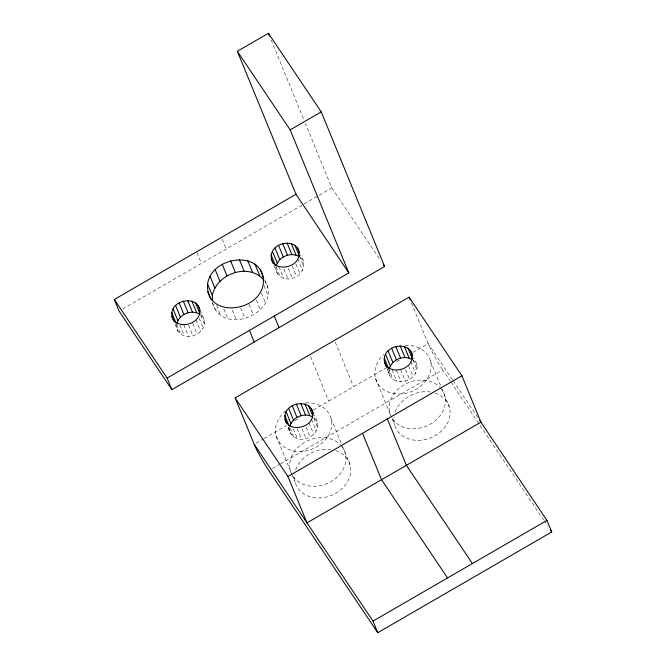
<?xml version="1.0" encoding="UTF-8"?>
<svg xmlns="http://www.w3.org/2000/svg" width="666" height="666" viewBox="0 0 666 666"><rect width="100%" height="100%" fill="white"/><g stroke="black" fill="none" stroke-linecap="round" stroke-linejoin="round"><path stroke-width="0.5" stroke-dasharray="3.33 2.5" d="M176.565 324.342C175.125 333.183 185.398 338.453 192.94 335.864C197.161 334.548 200.891 331.868 203.138 328.013C206.726 321.836 202.064 315.567 199.966 309.79M212.479 303.13C223.243 338.12 283.683 311.671 264.618 279.887M275.957 266.8C274.517 275.641 284.79 280.91 292.332 278.321C302.913 275.682 307.367 263.753 300.458 254.92M288.27 427.439C289.685 435.714 297.727 441.525 306.027 438.769C317.515 435.406 320.737 424.225 313.786 414.477M387.662 369.896C392.374 393.539 428.146 377.647 413.578 358.008M122.627 308.999L303.18 204.479M304.071 203.954L331.818 187.895L305.436 123.56M255.969 443.223L263.153 439.069M264.052 438.544L286.505 425.549M294.588 420.87L299.975 417.749M313.445 409.948L385.897 368.007M396.678 361.763L400.266 359.69M412.845 352.406L428.113 343.564L411.03 301.923M272.419 468.523L279.587 464.368M280.486 463.852L442.773 369.896L450.299 381.11M412.754 359.782L415.409 362.471L416.841 365.859M300.333 257.551L302.314 259.557L303.746 262.945M314.027 417.998L316.009 420.013L317.441 423.393M200.275 314.419L202.922 317.099L204.354 320.488M331.818 187.895L380.569 260.448M452.489 379.845L428.113 343.564A21.637 2.065 59.9 0 0 442.773 369.896M453.071 380.702L478.03 417.84M450.882 381.968L543.589 519.93M544.172 520.795L547.652 525.965M265.043 281.135L267.907 287.912M430.403 360.847L441.583 388.111M441.966 389.052L449.425 407.226M412.887 359.806L416.916 369.613M410.872 361.788L415.626 373.376M408.708 366.075L413.103 376.781M271.17 40.018L303.854 119.722M405.561 369.672L409.582 379.487M400.666 369.63L405.419 381.227M396.262 370.238L401.015 381.834M392.058 369.655L396.811 381.252M388.453 367.94L393.206 379.537M386.53 367.041L390.559 376.856M375.557 378.471L390.559 415.035M392.024 418.606L394.58 424.85M335.323 342.241L353.563 386.721M299.434 256.002L303.821 266.708M297.785 258.874L302.539 270.471M295.987 264.061L300.008 273.876M292.108 265.876L296.495 276.573M288.311 268.506L292.332 278.321M283.907 269.114L287.928 278.929M278.971 266.75L283.724 278.346M276.09 266.816L280.12 276.631M273.843 265.21L277.472 273.942M310.473 356.626L328.713 401.107M331.002 418.39L342.191 445.654M342.574 446.595L350.025 464.768M264.036 285.622L268.057 295.438M313.861 418.24L317.515 427.156M261.463 293.157L265.484 302.963M311.472 419.33L316.233 430.919M308.949 422.727L313.703 434.324M256.41 299.958L260.431 309.765M306.16 427.214L310.19 437.029M301.998 428.954L306.027 438.769M249.009 304.47L253.396 315.176M222.186 239.219L226.215 249.034M297.236 428.671L301.623 439.377M293.39 428.987L297.411 438.794M290.151 428.163L293.806 437.079M240.684 307.95L245.071 318.656M288.236 427.256L291.159 434.398M232.251 310.065L236.272 319.871M276.165 436.014L291.891 474.367M292.257 475.258L295.188 482.392M223.826 308.899L227.855 318.714M196.97 252.714L201.365 263.42M216.617 305.469L220.646 315.276M212.054 301.881L215.343 309.906M200.774 315.334L204.429 324.25M199.117 318.206L203.138 328.013M195.862 319.822L200.616 331.418M192.707 323.418L197.103 334.116M188.545 325.158L192.94 335.864M183.783 324.875L188.536 336.472M179.937 325.183L184.324 335.889M176.698 324.359L180.719 334.174M174.783 323.46L178.072 331.485M389.052 369.705L389.127 373.468M289.652 427.247L289.727 431.01M405.011 345.371A28.846 23.51 -22.3 0 1 429.678 373.976A28.846 23.51 -22.3 0 1 387.77 391.816A28.846 23.51 -22.3 0 1 383.799 354.404M305.619 402.913A28.846 23.51 -22.3 0 1 330.078 432.034A28.846 23.51 -22.3 0 1 287.362 448.901A28.846 23.51 -22.3 0 1 285.781 410.739M440.459 387.953A28.846 23.51 -22.3 0 1 431.826 423.251A28.846 23.51 -22.3 0 1 392.399 418.831M391.342 417.066A28.846 23.51 -22.3 0 1 403.271 385.256A28.846 23.51 -22.3 0 1 439.851 387.287M435.098 393.082A28.846 23.51 -22.3 0 1 448.343 421.253A28.846 23.51 -22.3 0 1 415.459 440.293A28.846 23.51 -22.3 0 1 394.031 416.858M395.096 412.312A28.846 23.51 -22.3 0 1 430.236 391.974M341.067 445.496A28.846 23.51 -22.3 0 1 332.426 480.794A28.846 23.51 -22.3 0 1 293.007 476.373M291.949 474.608A28.846 23.51 -22.3 0 1 303.879 442.798A28.846 23.51 -22.3 0 1 340.451 444.83M335.706 450.624A28.846 23.51 -22.3 0 1 348.951 478.796A28.846 23.51 -22.3 0 1 316.067 497.835A28.846 23.51 -22.3 0 1 294.638 474.4M295.696 469.855A28.846 23.51 -22.3 0 1 330.844 449.517"/><path stroke-width="1" d="M171.811 312.745C173.551 298.027 200.899 295.704 199.675 312.654C197.935 327.372 170.588 329.695 171.811 312.745L175.832 322.552M176.89 323.401C179.237 314.277 191.234 309.299 199.375 313.986M207.576 284.016C211.53 255.111 265.626 249.067 263.303 283.841C259.349 312.745 205.253 318.789 207.576 284.016L212.329 295.612L212.429 300.316M212.329 295.612C216.383 273.768 248.576 262.404 263.719 279.795M271.204 255.203C272.943 240.484 300.291 238.162 299.067 255.111C297.336 269.83 269.98 272.153 271.204 255.203L275.233 265.01M276.282 265.859C278.738 256.343 291.442 251.548 299.667 256.876M284.898 415.651C286.638 400.932 313.986 398.618 312.762 415.559C311.022 430.286 283.674 432.6 284.898 415.651L288.919 425.466M289.976 426.307C292.324 417.191 304.32 412.204 312.462 416.899M384.29 358.108C386.03 343.39 413.378 341.075 412.154 358.017C410.423 372.744 383.067 375.058 384.29 358.108L388.686 368.814M389.369 368.764C391.716 359.648 403.713 354.662 411.854 359.357M237.354 51.282L268.415 33.3L321.228 111.896L384.632 266.492L171.87 389.668L119.047 311.072L114.294 299.475L296.004 194.281L237.354 51.282L290.168 129.878L348.817 272.877L167.116 378.072L171.87 389.668M290.168 129.878L321.228 111.896M235.148 397.885L409.09 297.186L461.904 375.782L480.927 422.161L306.984 522.86L287.962 476.481L235.148 397.885L254.171 444.264A21.637 2.065 59.9 0 0 268.831 470.596L377.764 632.7L551.706 532.001L546.952 520.404L479.77 420.437M287.962 476.481L461.904 375.782M377.764 632.7L373.01 621.103L546.952 520.404M383.474 264.76L384.632 266.492M550.549 530.278L551.706 532.001M296.004 194.281L348.817 272.877M472.402 563.561L406.385 465.318L387.362 418.939M447.552 577.946L381.535 479.703L362.512 433.325M254.171 444.264L373.01 621.103M114.294 299.475L167.116 378.072M409.09 297.186L410.256 300.025M410.647 350.874L412.479 355.328M408 348.185L412.387 358.891M404.395 346.47L409.149 358.067M400.191 345.887L404.945 357.484M268.415 33.3L269.597 36.18M395.787 346.495L400.541 358.092M391.625 348.243L396.378 359.831M388.111 350.94L392.865 362.537M385.581 354.345L390.334 365.942M385.805 365.259L386.53 367.041M384.365 361.871L386.197 366.333M297.56 247.968L299.392 252.422M294.913 245.279L299.3 255.985M291.308 243.565L296.062 255.161M287.096 242.982L291.858 254.579M282.7 243.59L287.454 255.186M278.538 245.338L283.291 256.926M275.016 248.035L279.778 259.632M272.494 251.44L277.247 263.037M271.278 258.966L273.11 263.42M260.289 269.547L263.578 277.572M254.995 264.177L259.748 275.774M274.275 316.034L279.029 327.63M311.255 408.416L313.453 413.769M308.608 405.727L312.629 415.542M247.785 260.739L252.539 272.336M305.003 404.012L309.757 415.609M300.791 403.43L305.544 415.026M239.36 259.574L244.122 271.17M296.387 404.037L301.149 415.634M292.232 405.785L296.986 417.374M230.561 260.797L235.314 272.394M288.711 408.483L293.465 420.08M286.189 411.888L290.942 423.484M249.425 330.419L254.179 342.016M222.236 264.277L226.989 275.874M284.973 419.413L286.438 422.977M215.201 269.688L219.955 281.285M210.148 276.49L214.91 288.087M207.725 291.541L211.022 299.567M198.168 305.511L200 309.965M195.521 302.822L199.908 313.528M191.916 301.107L196.67 312.704M187.704 300.524L192.457 312.121M183.3 301.132L188.062 312.729M179.137 302.872L183.899 314.469M175.624 305.577L180.378 317.174M173.102 308.982L177.855 320.571M171.886 316.508L174.051 321.678"/></g></svg>
